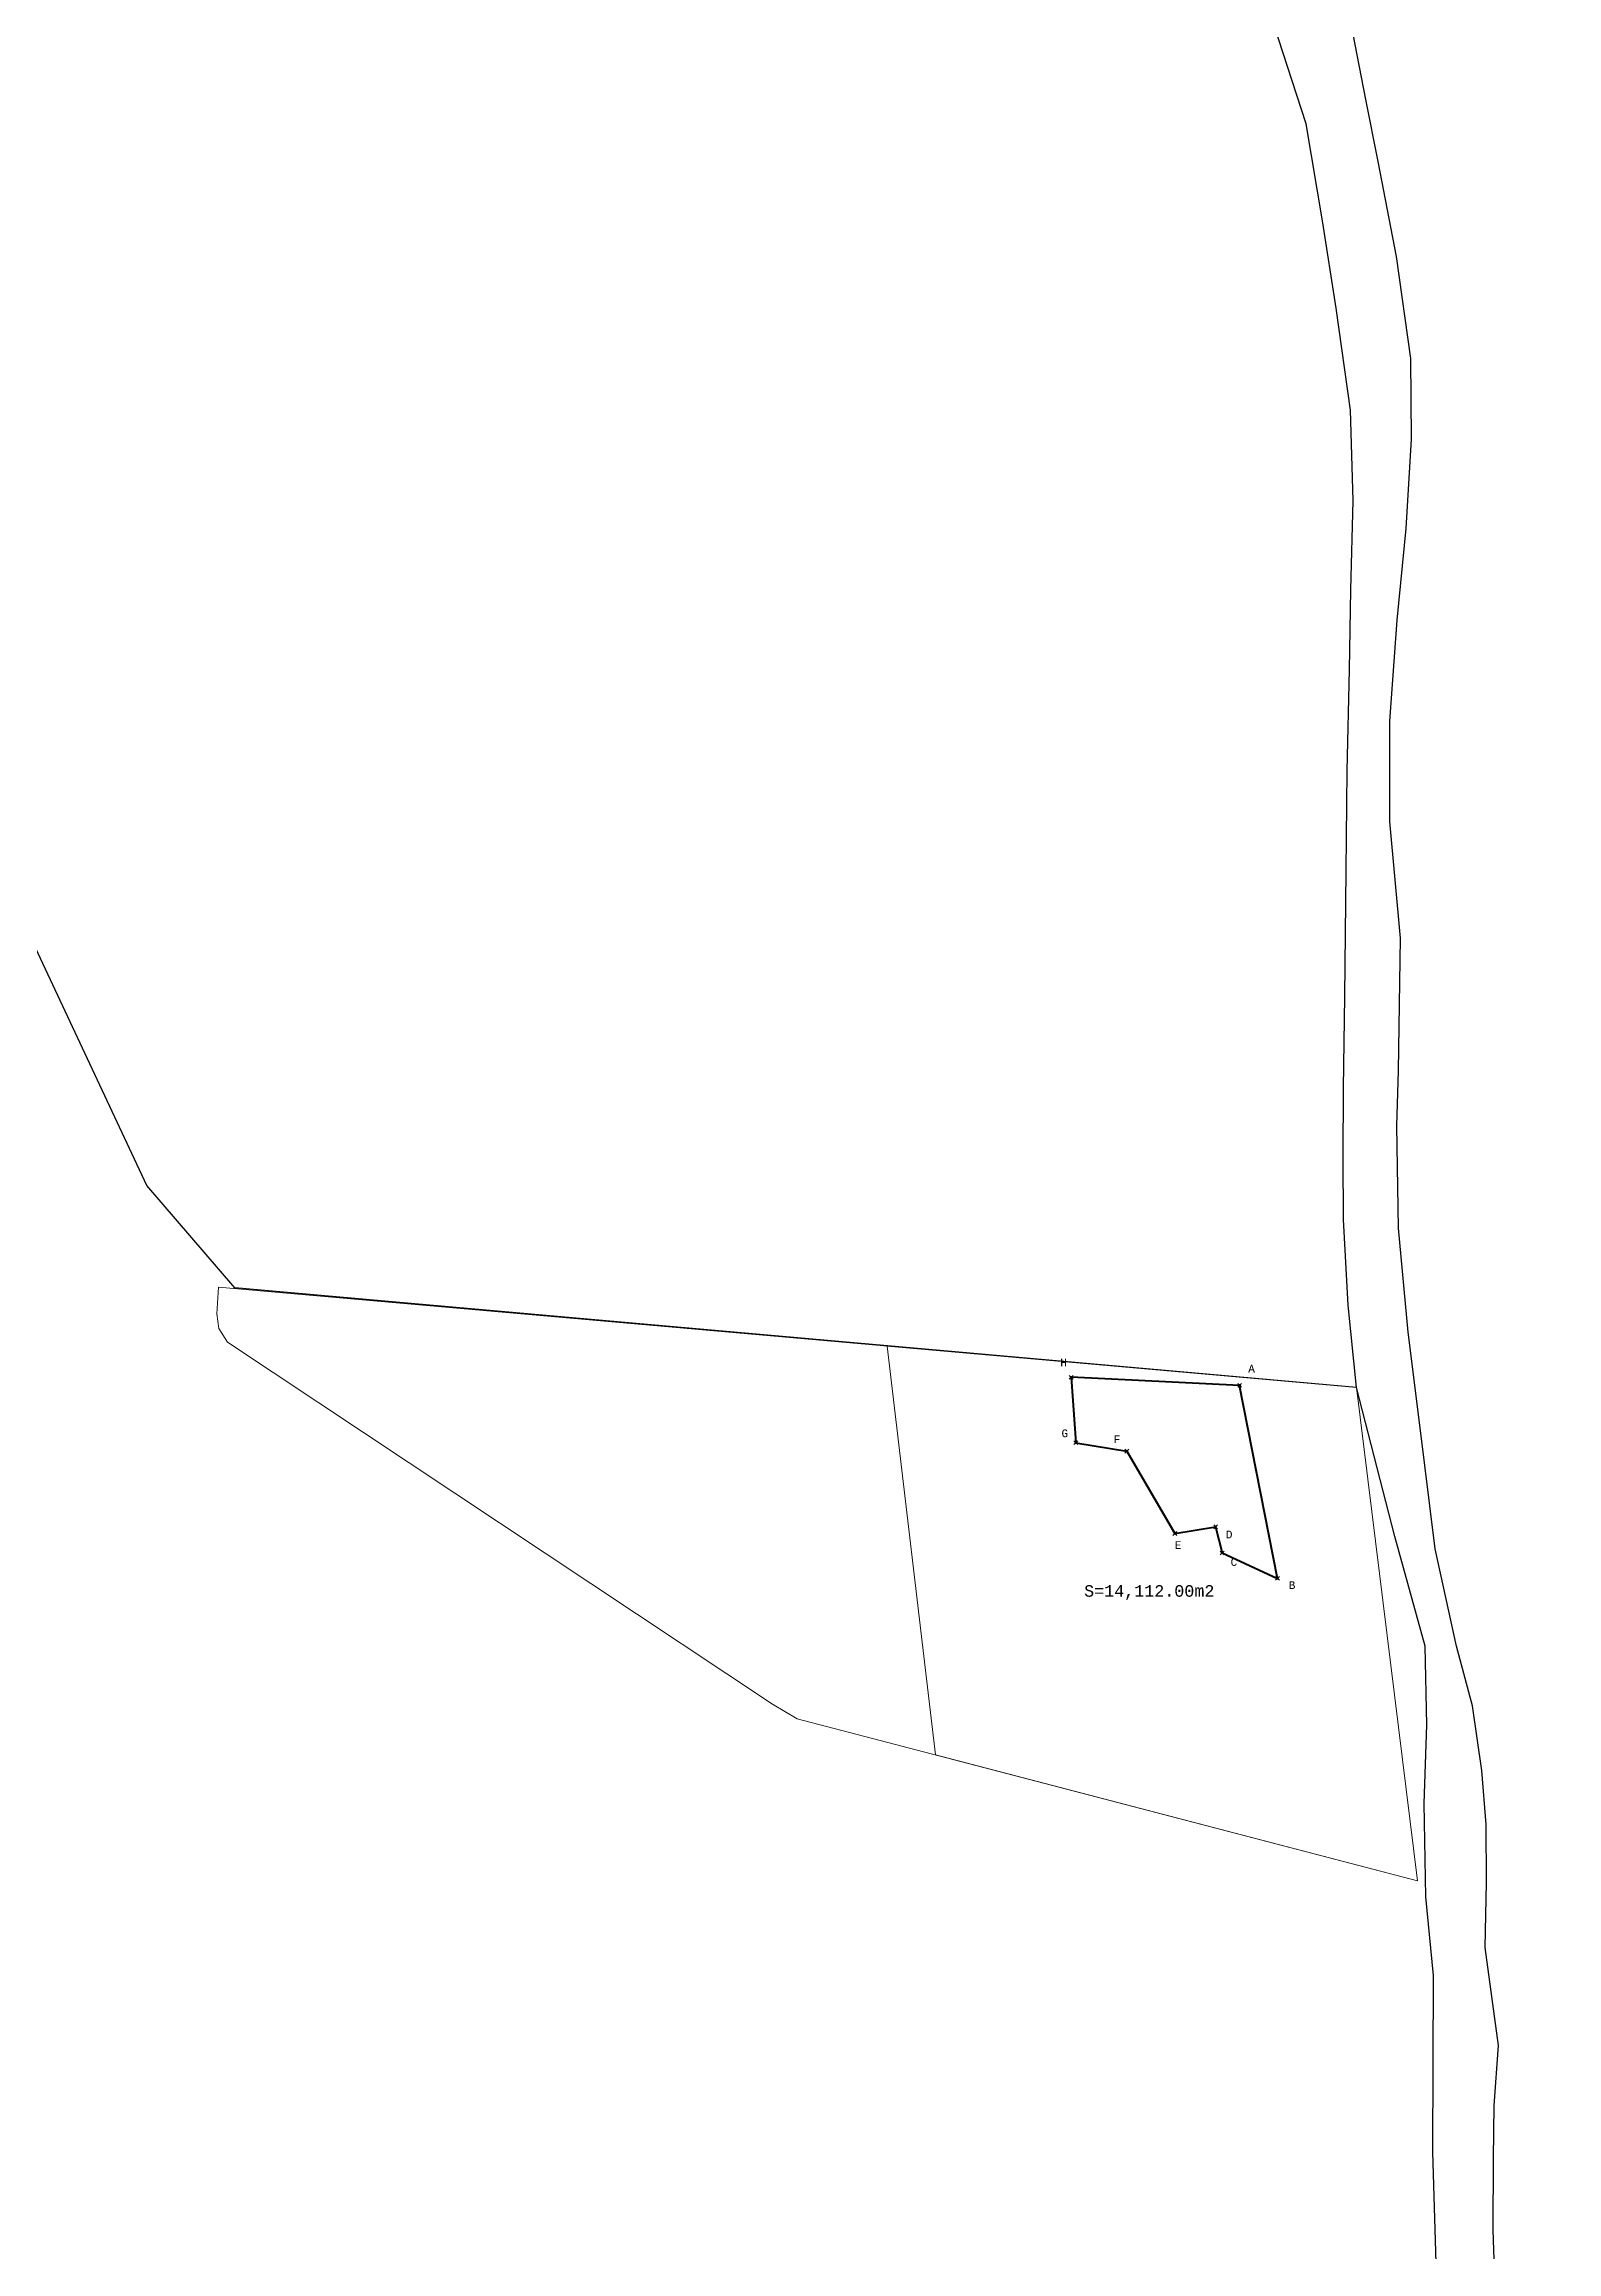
# Model space of a CAD drawing. Header units: millimetres. Extents: x 553705 to 560987, y 1303667 to 1309938.
# Drawn here: x 558140 to 558532, y 1305898 to 1306470 of the extents above; entities that cross this region are included whole.
import ezdxf
from ezdxf.enums import TextEntityAlignment as Align

# ---------------------------------------------------------------- set-up
doc = ezdxf.new("R2010")
doc.units = ezdxf.units.MM
doc.header["$PDMODE"] = 35
doc.header["$PDSIZE"] = 0.5
doc.layers.add('1ER CEDULA', color=7, linetype='Continuous', lineweight=0)
for name, color, linetype in [('2', 7, 'Continuous'), ('CVL_PUNTO', 250, 'Continuous'), ('CVL_PUNTO_NUM', 2, 'Continuous')]:
    doc.layers.add(name, color=color, linetype=linetype)
doc.styles.add('MONOTXT4', font='Monotxt4.shx')

msp = doc.modelspace()

# ---------------------------------------------------------------- linework, layer by layer
at = {"layer": '1ER CEDULA', "color": 1, "lineweight": 0, "ltscale": 0.5}
for p, q in [((558185.016, 1306147.797), (558480.016, 1306121.797)), ((558370.901, 1306026.545), (558358.338, 1306132.521))]:
    msp.add_line(p, q, dxfattribs=at)
at = {"layer": '1ER CEDULA', "color": 1, "lineweight": 40, "ltscale": 0.5}
for p, q in [((558449.688, 1306122.362), (558406.037, 1306124.441)), ((558406.037, 1306124.441), (558407.248, 1306107.484)), ((558459.522, 1306072.32), (558449.688, 1306122.362)), ((558407.248, 1306107.484), (558420.466, 1306105.281)), ((558420.466, 1306105.281), (558432.912, 1306083.946)), ((558432.912, 1306083.946), (558443.466, 1306085.705)), ((558443.466, 1306085.705), (558445.164, 1306078.914)), ((558445.164, 1306078.914), (558459.522, 1306072.32))]:
    msp.add_line(p, q, dxfattribs=at)
at = {"layer": '1ER CEDULA', "color": 1, "lineweight": 0, "ltscale": 0.5, "flags": 128}
for points in [[(558187.335, 1306133.551), (558185.127, 1306137.1), (558184.58, 1306140.911), (558185.016, 1306147.797)], [(558187.335, 1306133.551), (558328.605, 1306039.706)], [(558480.016, 1306121.797), (558495.814, 1305993.869)], [(558328.605, 1306039.706), (558334.976, 1306035.942)], [(558334.976, 1306035.942), (558495.814, 1305993.869)]]:
    msp.add_lwpolyline(points, dxfattribs=at)
for points in [[(558480.016, 1306121.797), (558185.016, 1306147.797), (558184.58, 1306140.911), (558185.127, 1306137.1), (558187.335, 1306133.551), (558328.605, 1306039.706), (558334.976, 1306035.942), (558495.814, 1305993.869)], [(558480.016, 1306121.797), (558495.814, 1305993.869), (558370.901, 1306026.545), (558358.338, 1306132.521)], [(558449.688, 1306122.362), (558459.522, 1306072.32), (558445.164, 1306078.914), (558443.466, 1306085.705), (558432.912, 1306083.946), (558420.466, 1306105.281), (558407.248, 1306107.484), (558406.037, 1306124.441)]]:
    msp.add_lwpolyline(points, close=True, dxfattribs=at)
at = {"layer": '2', "color": 1, "linetype": 'Continuous'}
for points in [[(558480.016, 1306121.797), (558189.264, 1306147.599), (558166.465, 1306174.164), (558062.493, 1306395.936), (558039.181, 1306423.261), (558024.393, 1306431.042), (558012.142, 1306439.098), (558000.104, 1306453.012), (557994.397, 1306469.266), (557986.15, 1306485.756), (557977.144, 1306501.73), (557968.409, 1306515.415), (557963.01, 1306524.286), (557951.765, 1306533.877), (557929.528, 1306553.062), (557906.27, 1306573.002), (557877.42, 1306593.409), (557822.801, 1306629.918)], [(558480.016, 1306121.797), (558477.828, 1306143.17), (558476.651, 1306165.316), (558476.534, 1306181.358), (558476.657, 1306199.439), (558476.992, 1306223.123), (558477.263, 1306255.72), (558477.582, 1306281.697), (558478.153, 1306307.93), (558478.51, 1306328.559), (558479.104, 1306351.736), (558478.425, 1306375.159), (558474.677, 1306401.614), (558471.21, 1306424.251), (558466.963, 1306449.429), (558457.351, 1306478.895)], [(558491.359, 1306238.257), (558488.599, 1306268.539), (558488.664, 1306294.513), (558490.505, 1306320.756), (558492.872, 1306344.456), (558494.227, 1306367.639), (558494.075, 1306388.519), (558490.327, 1306414.974), (558485.575, 1306439.639), (558482.411, 1306455.658), (558477.396, 1306481.593)], [(558516.817, 1305951.208), (558513.329, 1305976.646), (558513.715, 1305993.456), (558513.606, 1306008.479), (558512.488, 1306022.476), (558510.08, 1306039.265), (558505.903, 1306054.767), (558500.386, 1306079.935), (558496.337, 1306112.753), (558493.373, 1306136.158), (558490.891, 1306163.132), (558490.444, 1306189.612), (558490.848, 1306203.875), (558491.359, 1306238.257)], [(558501.75, 1305857.638), (558499.746, 1305923.576), (558499.921, 1305969.414), (558497.995, 1305989.771), (558497.564, 1306013.96), (558498.178, 1306034.336), (558497.776, 1306054.705), (558489.949, 1306083.166), (558480.016, 1306121.797)], [(558531.913, 1305622.064), (558529.97, 1305644.713), (558529.271, 1305670.936), (558525.786, 1305696.119), (558523.798, 1305724.88), (558523.105, 1305750.339), (558522.677, 1305774.273), (558522.237, 1305799.734), (558520.009, 1305826.71), (558517.747, 1305858.269), (558516.025, 1305885.503), (558515.387, 1305903.323), (558515.506, 1305921.914), (558515.66, 1305935.666), (558516.817, 1305951.208)]]:
    msp.add_lwpolyline(points, dxfattribs=at)
at = {"layer": 'CVL_PUNTO', "color": 1, "lineweight": 0, "ltscale": 0.5}
for p in [(558406.037, 1306124.441), (558449.688, 1306122.362), (558407.248, 1306107.484), (558420.466, 1306105.281), (558432.912, 1306083.946), (558443.466, 1306085.705), (558445.164, 1306078.914), (558459.522, 1306072.32)]:
    msp.add_point(p, dxfattribs=at)

# ---------------------------------------------------------------- texts
at = {"layer": '1ER CEDULA', "color": 1, "lineweight": 0, "ltscale": 0.5, "style": 'MONOTXT4'}
msp.add_text('S=14,112.00m2', height=3, dxfattribs=at).set_placement((558426.267, 1306068.683), align=Align.MIDDLE)
at = {"layer": 'CVL_PUNTO_NUM', "color": 1, "lineweight": 0, "ltscale": 0.5, "style": 'MONOTXT4'}
for s, p in [('H', (558403.201, 1306127.262)), ('A', (558451.915, 1306125.685)), ('G', (558403.515, 1306108.92)), ('F', (558417.056, 1306107.372)), ('D', (558446.105, 1306082.699)), ('E', (558432.867, 1306079.946)), ('C', (558447.342, 1306075.559)), ('B', (558462.416, 1306069.559))]:
    msp.add_text(s, height=2, dxfattribs=at).set_placement(p)

doc.saveas('drawing.dxf')
